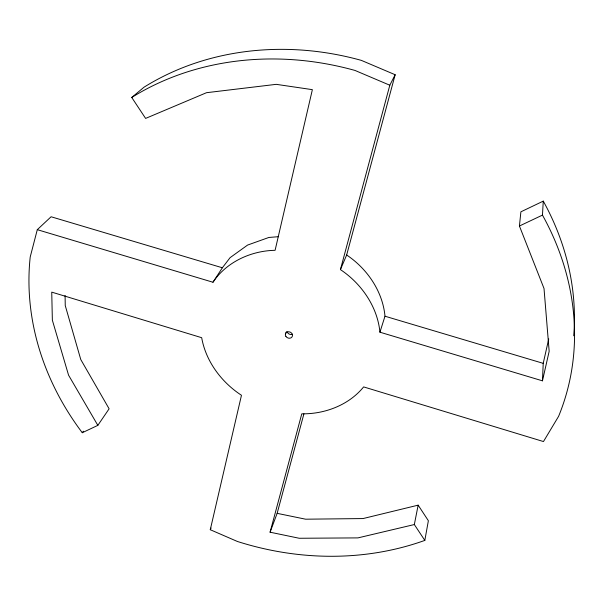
<?xml version="1.0" encoding="UTF-8"?>
<svg xmlns="http://www.w3.org/2000/svg" width="604" height="604" viewBox="0 0 604 604"><rect width="100%" height="100%" fill="white"/><g stroke="black" fill="none" stroke-linecap="round" stroke-linejoin="round"><path stroke-width="0.91" d="M65.089 295.439L65.247 305.541L80.77 359.531L109.113 408.802L97.84 425.359L82.272 432.721A278.882 241.26 25 0 1 30.215 256.979L37.297 229.671L212.978 282.242C226.424 261.97 251.143 250.72 275.099 250.313L312.374 89.656L276.224 84.341L206.5 92.699L145.609 118.414L131.748 97.455L144.031 87.187A271.981 237.417 24.9 0 1 361.388 60.392L395.159 74.737L389.814 85.224L340.422 269.603C361.441 283.586 377.508 306.741 379.924 332.192L542.46 380.83L543.222 363.351L548.734 338.897M270.079 532.199L277.145 513.347L305.624 519.198L363.034 518.564L418.157 505.155L414.336 524.544L357.938 537.892L299.214 538.262L270.079 532.199L301.789 413.816C324.816 414.201 348.923 405.05 363.631 386.907L543.464 441.554L558.594 416.337A279.033 241.517 25 0 0 542.467 215.107L543.268 201.124L520.89 211.83L519.425 226.009L544.015 288.486L549.164 351.294L542.46 380.83M97.84 425.359L68.569 375.182L52.359 320.196L51.74 292.132L201.683 337.696C205.828 361.373 221.525 382.294 241.472 395.273L210.275 529.716L237.349 541.456A279.35 241.728 25.1 0 0 424.823 540.399L428.372 520.731L418.157 505.155M277.145 513.347L303.925 413.838M340.422 269.603L346.658 255.001L395.159 74.737M379.924 332.192L384.99 316.217C382.717 291.377 367.172 268.682 346.658 255.001M210.275 529.716L211.038 528.032M285.42 333.944L286.47 331.732M212.978 282.242L222.363 267.776L230.071 257.674L247.58 245.073L268.833 237.47L278.618 236.67M82.272 432.721L83.329 431.211M37.297 229.671L51.091 216.761L222.363 267.776M519.425 226.009L542.452 215.115M384.99 316.217L543.222 363.351M389.814 85.224L355.009 70.449A279.365 241.751 24.9 0 0 131.755 97.463M414.336 524.544L424.831 540.406M543.283 201.117A271.657 237.183 25 0 1 573.717 335.786M292.57 334.208A3.654 3.141 25 0 1 287.255 331.921M285.903 336.42A3.677 3.156 25 0 0 292.109 336.821A3.677 3.156 25 0 0 288.757 331.755A3.677 3.156 25 0 0 285.903 336.42"/></g></svg>
